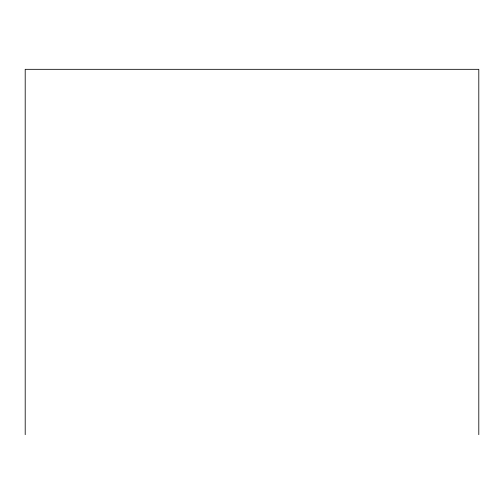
<?xml version="1.0" encoding="UTF-8"?>
<svg xmlns="http://www.w3.org/2000/svg" width="504" height="504" viewBox="0 0 504 504"><rect width="100%" height="100%" fill="white"/><g stroke="black" fill="none" stroke-linecap="round" stroke-linejoin="round"><path stroke-width="0.76" d="M478.8 434.675L478.8 69.325L25.2 69.325L25.2 434.675"/></g></svg>
